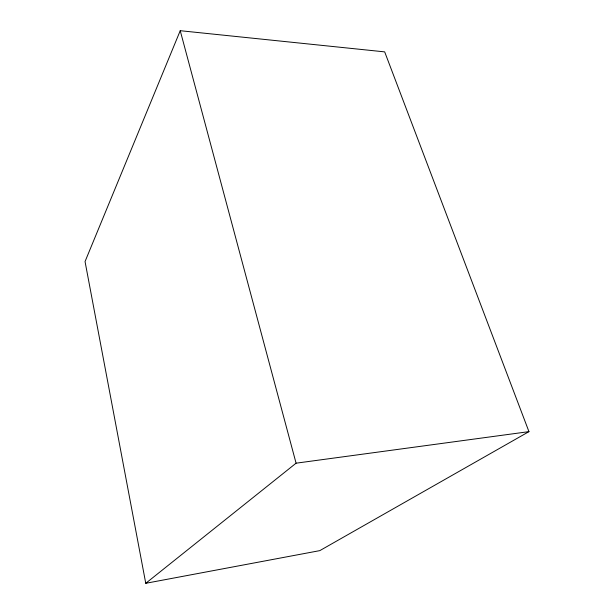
<?xml version="1.0" encoding="UTF-8"?>
<svg xmlns="http://www.w3.org/2000/svg" width="614" height="614" viewBox="0 0 614 614"><rect width="100%" height="100%" fill="white"/><g stroke="black" fill="none" stroke-linecap="round" stroke-linejoin="round"><path stroke-width="0.92" d="M180.232 30.7L85.047 261.556L145.756 583.3L319.817 550.628L528.953 431.634L384.679 51.875L180.232 30.7L296.078 463.186L145.756 583.3M296.078 463.186L528.953 431.634"/></g></svg>
